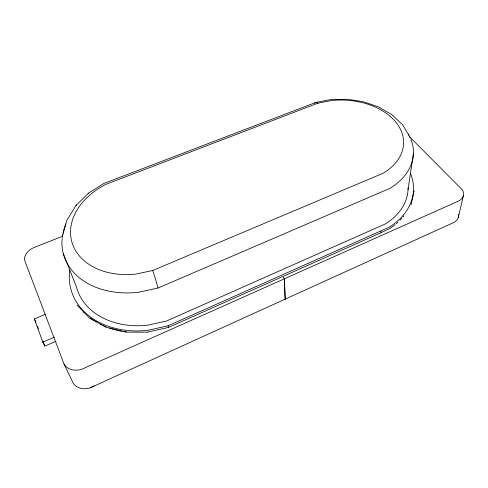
<?xml version="1.0" encoding="UTF-8"?>
<svg xmlns="http://www.w3.org/2000/svg" width="488" height="488" viewBox="0 0 488 488"><rect width="100%" height="100%" fill="white"/><g stroke="black" fill="none" stroke-linecap="round" stroke-linejoin="round"><path stroke-width="0.73" d="M408.066 189.374L413.44 153.519M411.073 204.722L414.166 190.778M458.354 217.264L463.38 195.712M62.403 236.418L66.71 220.606L76.006 205.448L88.535 193.15L103.676 183.537L315.59 102.523L330.681 99.589L346.968 99.259L363.017 101.65L378.389 106.823L391.986 114.704L402.783 124.989L410.402 137.988M76.006 205.448L76.518 204.942M88.169 193.51L88.535 193.15M94.489 385.886L89.774 387.966A16.555 13.396 -28.8 0 1 73.194 383.165L64.026 364.03L24.4 259.726A14.347 10.187 -21.8 0 1 34.831 247.202L62.446 236.296M380.036 233.136L283.528 276.184M90.5 387.698L285.138 299.15L284.394 278.782M285.138 299.15L453.029 222.851A13.396 9.54 10.4 0 0 458.482 214.36M69.735 270.382A79.337 60.933 -15.4 0 0 147.596 330.345L168.073 325.813L389.223 227.207A73.346 52.558 2.2 0 0 410.396 173.277M148.071 331.962L168.488 327.436L282.833 276.489L284.437 278.855L285.181 299.217M45.677 314.193L34.349 318.963L42.834 342.167L44.804 346.108L55.955 341.289M42.834 342.167L54.424 337.178M152.774 270.48L383.05 173.258A61.451 41.59 1.4 0 0 397.458 124.269A61.451 41.59 1.4 0 0 331.523 100.534L317.865 103.188L105.768 184.397A66.795 48.702 -14.2 0 0 72.37 243.603A66.795 48.702 -14.2 0 0 135.786 274.103L152.774 270.48A19.081 0.726 72.8 0 1 158.063 288.042M147.974 332.175L126.172 332.127L106.152 327.228M106.03 327.18L89.359 317.92L77.141 305.061M409.176 136.408L462.368 189.875A13.835 9.607 9.7 0 1 457.915 201.349L81.441 369.385A17.171 13.633 -27.3 0 1 64.276 364.524L64.026 364.03M34.349 318.963L36.002 322.306M168.488 327.436L168.073 325.813M63.269 253.498L76.421 286.883A73.56 56.48 -15.4 0 0 147.596 325.209L166.457 321.049L385.416 223.888A68.009 48.721 2.2 0 0 408.096 187.868M37.613 326.478L38.387 328.583M43.005 341.204L44.804 346.108M410.908 139.336A71.559 49.013 1.6 0 1 389.772 188.429L158.057 288.024L138.037 292.342A77.708 57.291 -14.5 0 1 62.177 238.345M408.267 133.925A71.559 49.013 1.6 0 1 409.011 135.261M380.799 231.123A1.543 0.64 64 0 1 381.159 232.532A1.543 0.64 64 0 1 380.591 232.874L388.991 228.97A73.157 52.539 2.2 0 0 395.152 224.596M403.972 215.775A73.157 52.539 2.2 0 1 402.972 216.995M401.941 218.191A73.157 52.539 2.2 0 1 400.02 220.228M397.946 222.211A73.157 52.539 2.2 0 1 396.293 223.656M126.459 331.907A79.117 60.884 -15.5 0 1 123.391 331.486M121.86 331.236A79.117 60.884 -15.5 0 1 109.361 328.058M105.89 326.771A79.117 60.884 -15.5 0 1 103.029 325.557M101.62 324.904A79.117 60.884 -15.5 0 1 100.235 324.221M96.221 322.025A79.117 60.884 -15.5 0 1 94.94 321.238M93.684 320.433A79.117 60.884 -15.5 0 1 90.115 317.895M84.308 312.784A79.117 60.884 -15.5 0 1 83.247 311.679M62.257 237.619A77.708 57.291 -14.5 0 1 62.69 234.71M62.976 233.252A77.708 57.291 -14.5 0 1 65.947 223.876M314.565 103.389A16.037 4.953 74.8 0 1 317.865 103.212"/></g></svg>
